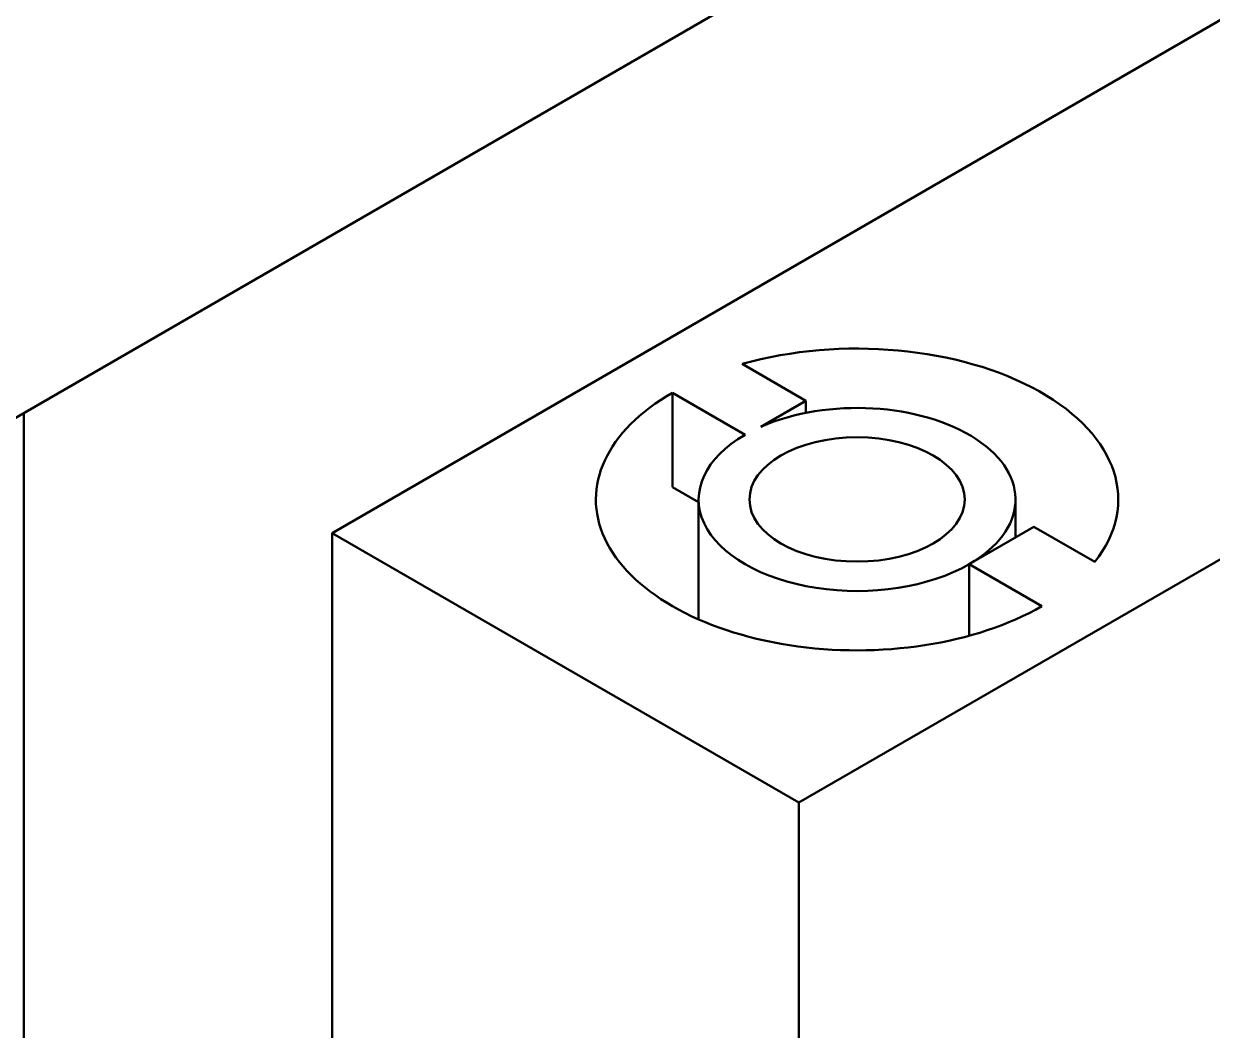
# Model space of a CAD drawing. Header units: millimetres. Extents: x 0 to 420, y 0 to 297.
# Drawn here: x 264.69 to 274.99, y 147.63 to 156.34 of the extents above; entities that cross this region are included whole.
import ezdxf

# ---------------------------------------------------------------- set-up
doc = ezdxf.new("R2010")
doc.units = ezdxf.units.MM
doc.header["$LTSCALE"] = 0.75
doc.layers.add('Visible', color=7, linetype='Continuous', lineweight=50)

msp = doc.modelspace()

# ---------------------------------------------------------------- linework, layer by layer
at = {"layer": 'Visible', "extrusion": (0, 0.816497, 0.57735)}
for p, q in [((289.082, 164.475), (267.364, 151.936)), ((293.122, 162.142), (271.404, 149.603)), ((279.705, 161.643), (264.271, 152.732)), ((271.466, 153.082), (270.914, 153.4)), ((270.31, 153.151), (270.939, 152.787)), ((270.31, 152.334), (270.31, 153.151)), ((271.077, 152.857), (271.466, 153.082)), ((271.466, 153.082), (271.466, 152.977)), ((264.692, 152.975), (264.692, 140.763)), ((270.537, 152.203), (270.31, 152.334)), ((270.537, 152.227), (270.537, 151.189)), ((273.282, 152.227), (273.282, 151.899)), ((271.404, 149.603), (267.364, 151.936)), ((267.364, 151.936), (267.364, 147.27)), ((273.441, 151.991), (272.88, 151.667)), ((273.968, 151.686), (273.441, 151.991)), ((272.88, 151.667), (272.88, 151.047)), ((272.88, 151.667), (273.509, 151.304)), ((271.404, 144.937), (271.404, 149.603))]:
    msp.add_line(p, q, dxfattribs=at)
at = {"layer": 'Visible', "extrusion": (3e-16, 4e-16, -1)}
msp.add_ellipse((271.909, 152.227), major_axis=(-2.262, 0), ratio=0.57735, start_param=1.115225, end_param=3.568679, dxfattribs=at)
at = {"layer": 'Visible', "extrusion": (3e-16, -2e-16, -1)}
msp.add_ellipse((271.909, 152.227), major_axis=(2.262, 0), ratio=0.57735, start_param=0.785398, end_param=3.926991, dxfattribs=at)
at = {"layer": 'Visible'}
for start_param, end_param in [(-0.785398, 2.222436), (2.356194, 5.497787)]:
    msp.add_ellipse((271.909, 152.227), major_axis=(1.372, 0), ratio=0.57735, start_param=start_param, end_param=end_param, dxfattribs=at)
at = {"layer": 'Visible', "extrusion": (4e-16, 2e-16, -1)}
msp.add_ellipse((271.909, 152.227), major_axis=(0.932, 0), ratio=0.57735, start_param=1.570796326795432, end_param=7.853981633975019, dxfattribs=at)

doc.saveas('drawing.dxf')
